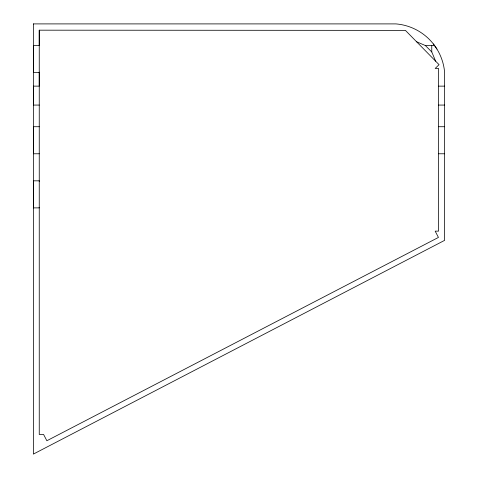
<?xml version="1.0" encoding="UTF-8"?>
<svg xmlns="http://www.w3.org/2000/svg" width="478" height="478" viewBox="0 0 478 478"><rect width="100%" height="100%" fill="white"/><g stroke="black" fill="none" stroke-linecap="round" stroke-linejoin="round"><path stroke-width="0.72" d="M39.25 72.142L39.25 86.13L33.37 86.13L33.37 105.07L39.25 105.07M39.25 30.18L39.25 434.454L43.588 434.454L46.856 440.746L438.44 237.429L435.177 231.137L438.559 231.137L438.559 68.468L435.177 68.468L439.055 64.661L405.41 30.377L39.25 30.18L39.25 45.547L33.37 45.547L33.37 72.602L39.25 72.602M39.25 181.287L39.25 180.827L33.37 180.827L33.37 207.882L39.25 207.882L39.25 207.422M416.559 41.741L425.372 45.547L434.472 45.547M438.559 86.136L444.636 86.136M438.559 105.07L444.636 105.07M39.25 126.718L33.37 126.718L33.37 153.773L39.25 153.773M438.559 126.718L444.636 126.718M438.559 153.773L444.636 153.773M425.372 45.547L431.765 51.941L435.643 61.184M433.373 43.97L436.94 49.085M431.765 45.547L431.765 51.941M33.37 23.9L33.364 454.1L444.636 240.35L444.636 72.602A53.201 53.201 0 0 0 395.933 23.9L33.37 23.9"/></g></svg>
